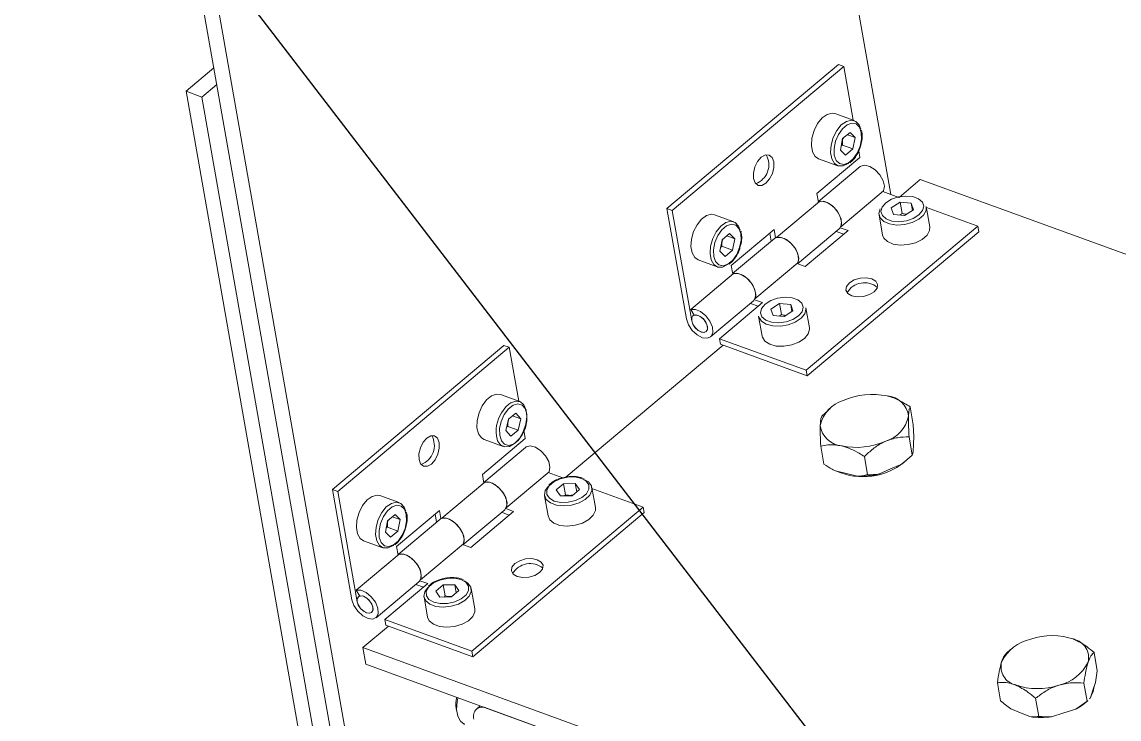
# Model space of a CAD drawing. Header units: millimetres. Extents: x 15 to 589, y 5 to 415.
# Drawn here: x 215.7 to 247.7, y 224.53 to 244.85 of the extents above; entities that cross this region are included whole.
import ezdxf

# ---------------------------------------------------------------- set-up
doc = ezdxf.new("R2010")
doc.units = ezdxf.units.MM
doc.dimstyles.new('SLDDIMSTYLE0', dxfattribs={"dimtxt": 0.18, "dimasz": 3.302, "dimexe": 0, "dimexo": 0.0625, "dimgap": 0, "dimtad": 0, "dimtih": 1, "dimtoh": 1, "dimdec": 0, "dimrnd": 1e-09, "dimzin": 0, "dimdsep": 46, "dimtxsty": 'Standard', "dimsah": 1, "dimcen": 0.09, "dimadec": 0, "dimazin": 0, "dimtfac": 3.302, "dimtdec": 0, "dimtofl": 0, "dimtmove": 0, "dimatfit": 3, "dimfxl": 1, "dimfrac": 2, "dimtolj": 1, "dimtzin": 0, "dimarcsym": 0})

msp = doc.modelspace()

# ---------------------------------------------------------------- linework, layer by layer
at = {"color": 7, "linetype": 'Continuous', "lineweight": 15}
for p, q in [((234.315, 278.01), (241.048, 239.816)), ((226.772, 212.465), (217.594, 264.531)), ((227.147, 212.78), (218.054, 264.364)), ((239.518, 243.609), (234.515, 239.41)), ((239.672, 243.553), (234.668, 239.354)), ((239.672, 243.553), (239.518, 243.609)), ((239.672, 243.553), (239.948, 241.985)), ((221.299, 243.512), (220.486, 242.829)), ((220.946, 242.661), (221.384, 243.029)), ((220.486, 242.829), (220.946, 242.661)), ((220.486, 242.829), (225.959, 211.782)), ((220.946, 242.661), (226.334, 212.097)), ((239.975, 241.975), (239.415, 242.179)), ((239.638, 241.448), (239.855, 241.63)), ((239.855, 241.63), (240.006, 241.48)), ((240.198, 241.66), (240.189, 241.698)), ((239.572, 241.116), (239.638, 241.448)), ((239.776, 241.563), (240.006, 241.48)), ((240.006, 241.48), (239.94, 241.147)), ((239.723, 240.966), (239.572, 241.116)), ((239.597, 241.237), (239.633, 241.259)), ((239.633, 241.259), (239.94, 241.147)), ((239.94, 241.147), (239.723, 240.966)), ((240.106, 241.09), (240.139, 240.899)), ((238.888, 239.85), (240.139, 240.899)), ((238.936, 240.863), (239.496, 240.66)), ((240.147, 240.636), (238.93, 239.614)), ((241.284, 239.737), (241.904, 240.257)), ((260.319, 233.555), (241.904, 240.257)), ((238.933, 239.598), (238.888, 239.85)), ((239.583, 238.876), (240.834, 239.925)), ((241.273, 239.734), (240.808, 239.904)), ((234.515, 239.41), (235.082, 236.194)), ((234.668, 239.354), (234.515, 239.41)), ((238.959, 239.619), (237.708, 238.57)), ((241.056, 239.431), (241.316, 239.593)), ((241.12, 239.24), (241.056, 239.431)), ((241.316, 239.593), (241.64, 239.564)), ((241.373, 239.271), (241.316, 239.593)), ((241.704, 239.373), (241.444, 239.211)), ((241.64, 239.564), (241.704, 239.373)), ((241.677, 239.356), (241.64, 239.564)), ((242.183, 238.88), (242.079, 239.467)), ((243.58, 238.895), (242.084, 239.439)), ((234.668, 239.354), (235.235, 236.138)), ((236.46, 239.025), (235.9, 239.229)), ((240.701, 239.224), (240.804, 238.637)), ((241.444, 239.211), (241.12, 239.24)), ((241.373, 239.271), (241.312, 239.223)), ((236.387, 237.75), (237.638, 238.8)), ((236.683, 238.711), (236.674, 238.748)), ((237.638, 238.8), (237.68, 238.559)), ((238.322, 237.799), (239.539, 238.82)), ((239.797, 238.766), (238.547, 237.717)), ((238.577, 234.696), (243.58, 238.895)), ((238.605, 234.535), (243.609, 238.734)), ((239.672, 238.661), (239.448, 238.743)), ((239.567, 238.85), (239.797, 238.766)), ((243.58, 238.895), (243.609, 238.734)), ((236.058, 238.166), (236.123, 238.498)), ((236.123, 238.498), (236.34, 238.68)), ((236.261, 238.614), (236.491, 238.53)), ((236.34, 238.68), (236.491, 238.53)), ((236.491, 238.53), (236.425, 238.198)), ((237.646, 238.536), (236.428, 237.515)), ((237.554, 238.46), (237.512, 238.695)), ((236.208, 238.016), (236.058, 238.166)), ((236.082, 238.288), (236.118, 238.31)), ((236.118, 238.31), (236.425, 238.198)), ((236.425, 238.198), (236.208, 238.016)), ((235.421, 237.914), (235.981, 237.71)), ((237.081, 236.776), (238.332, 237.826)), ((238.547, 237.717), (238.306, 237.804)), ((236.457, 237.52), (235.206, 236.47)), ((236.431, 237.498), (236.387, 237.75)), ((235.787, 235.671), (237.037, 236.721)), ((237.296, 236.667), (236.045, 235.617)), ((237.171, 236.562), (236.946, 236.644)), ((237.066, 236.751), (237.296, 236.667)), ((237.54, 236.479), (237.798, 236.643)), ((237.608, 236.289), (237.54, 236.479)), ((237.798, 236.643), (238.123, 236.616)), ((237.854, 236.321), (237.798, 236.643)), ((238.123, 236.616), (238.19, 236.425)), ((238.159, 236.406), (238.123, 236.616)), ((238.668, 235.931), (238.564, 236.518)), ((235.206, 236.47), (235.31, 236.304)), ((235.305, 236.311), (235.272, 236.284)), ((237.186, 236.274), (237.289, 235.687)), ((237.932, 236.262), (237.608, 236.289)), ((237.854, 236.321), (237.796, 236.273)), ((238.19, 236.425), (237.932, 236.262)), ((238.577, 234.696), (236.045, 235.617)), ((236.073, 235.457), (236.045, 235.617)), ((229.761, 235.421), (224.758, 231.222)), ((229.915, 235.365), (224.911, 231.166)), ((229.915, 235.365), (229.761, 235.421)), ((229.915, 235.365), (230.191, 233.797)), ((231.571, 231.586), (236.15, 235.429)), ((238.605, 234.535), (236.073, 235.457)), ((238.577, 234.696), (238.605, 234.535)), ((230.218, 233.787), (229.658, 233.991)), ((241.096, 233.899), (241.086, 233.903)), ((241.696, 233.104), (241.603, 233.633)), ((229.888, 233.272), (230.107, 233.443)), ((230.011, 233.368), (230.251, 233.281)), ((230.107, 233.443), (230.251, 233.281)), ((230.251, 233.281), (230.177, 232.948)), ((239.214, 233.523), (239.03, 233.363)), ((239.276, 233.584), (239.21, 233.528)), ((229.814, 232.94), (229.888, 233.272)), ((229.836, 233.04), (229.87, 233.06)), ((229.87, 233.06), (230.177, 232.948)), ((241.696, 233.104), (241.71, 232.765)), ((229.132, 231.662), (230.383, 232.712)), ((229.179, 232.676), (229.739, 232.472)), ((229.958, 232.778), (229.814, 232.94)), ((230.177, 232.948), (229.958, 232.778)), ((230.341, 232.947), (230.383, 232.712)), ((241.667, 232.225), (241.574, 232.754)), ((241.703, 232.545), (241.71, 232.765)), ((230.391, 232.448), (229.173, 231.427)), ((239.094, 231.956), (239.001, 232.485)), ((241.695, 232.326), (241.703, 232.545)), ((240.366, 231.651), (240.273, 232.18)), ((241.667, 232.225), (241.362, 231.962)), ((241.454, 232.033), (241.488, 232.061)), ((229.826, 230.688), (231.077, 231.738)), ((231.473, 231.562), (231.051, 231.716)), ((239.433, 231.76), (239.751, 231.684)), ((239.751, 231.684), (240.069, 231.608)), ((240.712, 231.676), (241.037, 231.819)), ((241.037, 231.819), (241.362, 231.962)), ((229.202, 231.432), (227.951, 230.382)), ((229.176, 231.41), (229.132, 231.662)), ((231.285, 231.207), (231.501, 231.389)), ((231.501, 231.389), (231.84, 231.396)), ((231.558, 231.067), (231.501, 231.389)), ((231.84, 231.396), (231.962, 231.221)), ((231.882, 231.155), (231.84, 231.396)), ((232.095, 231.536), (232.077, 231.544)), ((224.758, 231.222), (225.325, 228.006)), ((224.911, 231.166), (224.758, 231.222)), ((224.911, 231.166), (225.478, 227.95)), ((226.703, 230.838), (226.143, 231.042)), ((231.407, 231.032), (231.285, 231.207)), ((231.745, 231.04), (231.407, 231.032)), ((231.558, 231.067), (231.53, 231.035)), ((231.962, 231.221), (231.745, 231.04)), ((232.426, 230.693), (232.323, 231.28)), ((233.824, 230.707), (232.327, 231.251)), ((230.944, 231.036), (231.047, 230.45)), ((226.367, 230.311), (226.583, 230.493)), ((226.504, 230.426), (226.734, 230.342)), ((226.583, 230.493), (226.734, 230.342)), ((226.63, 229.563), (227.881, 230.612)), ((226.927, 230.523), (226.917, 230.561)), ((227.797, 230.272), (227.756, 230.507)), ((227.881, 230.612), (227.923, 230.371)), ((228.565, 229.611), (229.782, 230.632)), ((230.041, 230.579), (228.79, 229.529)), ((228.82, 226.508), (233.824, 230.707)), ((228.849, 226.347), (233.852, 230.546)), ((229.916, 230.474), (229.691, 230.556)), ((229.811, 230.663), (230.041, 230.579)), ((233.824, 230.707), (233.852, 230.546)), ((226.301, 229.979), (226.367, 230.311)), ((226.325, 230.1), (226.361, 230.122)), ((226.361, 230.122), (226.668, 230.01)), ((226.734, 230.342), (226.668, 230.01)), ((227.889, 230.349), (226.671, 229.327)), ((226.452, 229.828), (226.301, 229.979)), ((226.668, 230.01), (226.452, 229.828)), ((225.664, 229.726), (226.224, 229.522)), ((226.674, 229.311), (226.63, 229.563)), ((227.324, 228.588), (228.575, 229.638)), ((228.79, 229.529), (228.549, 229.617)), ((226.7, 229.332), (225.449, 228.283)), ((226.03, 227.483), (227.281, 228.533)), ((227.539, 228.479), (226.288, 227.43)), ((227.309, 228.563), (227.539, 228.479)), ((228.58, 228.586), (228.562, 228.594)), ((225.449, 228.283), (225.553, 228.116)), ((227.414, 228.374), (227.189, 228.456)), ((227.77, 228.258), (227.986, 228.439)), ((227.892, 228.083), (227.77, 228.258)), ((227.986, 228.439), (228.325, 228.446)), ((228.043, 228.118), (227.986, 228.439)), ((228.447, 228.272), (228.23, 228.09)), ((228.325, 228.446), (228.447, 228.272)), ((228.367, 228.205), (228.325, 228.446)), ((228.911, 227.743), (228.808, 228.33)), ((225.548, 228.124), (225.516, 228.096)), ((227.429, 228.087), (227.532, 227.5)), ((228.23, 228.09), (227.892, 228.083)), ((228.043, 228.118), (228.015, 228.085)), ((225.643, 226.611), (226.393, 227.241)), ((228.82, 226.508), (226.288, 227.43)), ((226.316, 227.269), (226.288, 227.43)), ((228.849, 226.347), (226.316, 227.269)), ((225.643, 226.611), (244.058, 219.909)), ((225.643, 226.611), (225.728, 226.129)), ((246.349, 226.87), (246.348, 226.871)), ((228.82, 226.508), (228.849, 226.347)), ((244.538, 226.552), (244.431, 226.462)), ((247.066, 225.939), (246.973, 226.468)), ((225.728, 226.129), (244.143, 219.426)), ((247.066, 225.939), (247.013, 225.597)), ((244.247, 225.057), (244.154, 225.586)), ((246.769, 225.047), (246.676, 225.575)), ((246.864, 225.151), (246.938, 225.374)), ((246.938, 225.374), (247.013, 225.597)), ((245.359, 224.605), (245.266, 225.134)), ((246.769, 225.047), (246.437, 224.817)), ((246.716, 225.001), (246.789, 225.062)), ((246.786, 225.065), (246.769, 225.047)), ((228.368, 224.837), (228.391, 224.708)), ((229.067, 224.913), (228.957, 224.821)), ((243.682, 219.594), (229.257, 224.844)), ((244.546, 224.825), (244.824, 224.712)), ((244.824, 224.712), (245.102, 224.599)), ((245.733, 224.597), (246.085, 224.707)), ((246.085, 224.707), (246.437, 224.817))]:
    msp.add_line(p, q, dxfattribs=at)
at = {"color": 7, "linetype": 'Continuous', "lineweight": 15, "flags": 128}
for points in [[(239.415, 242.179), (239.332, 242.193), (239.187, 242.157), (239.04, 242.052), (238.909, 241.889), (238.806, 241.686), (238.743, 241.466), (238.727, 241.251), (238.76, 241.066), (238.837, 240.93), (238.936, 240.863)], [(240.165, 241.725), (240.117, 241.848), (240.02, 241.953), (239.892, 241.989), (239.747, 241.953), (239.6, 241.848), (239.469, 241.685), (239.366, 241.483), (239.303, 241.262), (239.287, 241.048), (239.32, 240.862), (239.398, 240.726), (239.512, 240.654), (239.65, 240.654), (239.798, 240.726), (239.812, 240.736)], [(240.183, 241.628), (240.129, 241.782), (240.034, 241.877), (239.909, 241.902), (239.77, 241.854), (239.633, 241.739), (239.515, 241.571), (239.43, 241.37), (239.388, 241.16), (239.395, 240.967), (239.449, 240.814), (239.545, 240.719), (239.669, 240.694), (239.809, 240.742), (239.946, 240.856), (240.063, 241.024), (240.148, 241.225), (240.19, 241.435), (240.183, 241.628)], [(237.266, 240.907), (237.384, 240.972), (237.494, 240.97), (237.579, 240.901), (237.627, 240.776), (237.63, 240.612), (237.588, 240.436), (237.507, 240.274), (237.399, 240.151), (237.282, 240.085), (237.172, 240.087), (237.087, 240.156), (237.039, 240.282), (237.036, 240.446), (237.078, 240.622), (237.159, 240.784), (237.266, 240.907)], [(240.147, 240.636), (240.164, 240.648), (240.284, 240.678), (240.434, 240.64), (240.59, 240.539), (240.726, 240.393), (240.82, 240.223), (240.858, 240.059), (240.834, 239.925)], [(240.791, 239.455), (240.756, 239.325), (240.797, 239.204), (240.907, 239.107), (241.075, 239.046), (241.279, 239.028), (241.496, 239.054), (241.698, 239.123), (241.863, 239.225), (241.969, 239.349), (242.004, 239.479), (241.963, 239.6), (241.853, 239.697), (241.685, 239.758), (241.481, 239.776), (241.264, 239.75), (241.062, 239.681), (240.897, 239.579), (240.791, 239.455)], [(239.583, 238.876), (239.608, 239.009), (239.57, 239.173), (239.475, 239.343), (239.339, 239.49), (239.183, 239.59), (239.033, 239.629), (238.931, 239.609)], [(238.959, 239.619), (239.094, 239.621), (239.25, 239.555), (239.4, 239.432), (239.521, 239.272), (239.593, 239.102), (239.605, 238.947), (239.554, 238.834), (239.539, 238.82)], [(240.736, 239.405), (240.697, 239.268), (240.733, 239.139), (240.84, 239.033), (241.007, 238.961), (241.216, 238.93), (241.443, 238.945), (241.664, 239.003), (241.856, 239.098), (241.997, 239.22), (242.073, 239.355), (242.079, 239.467)], [(235.9, 239.229), (235.817, 239.244), (235.672, 239.207), (235.525, 239.102), (235.394, 238.939), (235.291, 238.737), (235.228, 238.516), (235.212, 238.302), (235.245, 238.117), (235.323, 237.981), (235.421, 237.914)], [(236.65, 238.776), (236.602, 238.898), (236.505, 239.003), (236.377, 239.04), (236.232, 239.004), (236.085, 238.898), (235.954, 238.736), (235.851, 238.533), (235.788, 238.312), (235.772, 238.098), (235.805, 237.913), (235.883, 237.777), (235.997, 237.705), (236.136, 237.705), (236.283, 237.776), (236.297, 237.786)], [(236.668, 238.679), (236.614, 238.832), (236.519, 238.927), (236.394, 238.952), (236.255, 238.904), (236.118, 238.79), (236, 238.622), (235.915, 238.42), (235.873, 238.211), (235.88, 238.017), (235.934, 237.864), (236.03, 237.769), (236.155, 237.744), (236.294, 237.792), (236.431, 237.907), (236.549, 238.075), (236.633, 238.276), (236.675, 238.486), (236.668, 238.679)], [(240.804, 238.637), (240.837, 238.552), (240.944, 238.446), (241.111, 238.374), (241.319, 238.343), (241.546, 238.358), (241.768, 238.416), (241.96, 238.511), (242.101, 238.633), (242.176, 238.768), (242.183, 238.88)], [(237.646, 238.536), (237.662, 238.548), (237.782, 238.579), (237.932, 238.541), (238.088, 238.44), (238.224, 238.293), (238.319, 238.124), (238.357, 237.959), (238.332, 237.826)], [(238.316, 237.801), (238.354, 237.897), (238.342, 238.052), (238.27, 238.223), (238.149, 238.382), (237.999, 238.505), (237.843, 238.571), (237.708, 238.57)], [(237.081, 236.776), (237.106, 236.909), (237.068, 237.074), (236.973, 237.243), (236.837, 237.39), (236.681, 237.491), (236.531, 237.529), (236.429, 237.509)], [(236.457, 237.52), (236.592, 237.521), (236.748, 237.455), (236.898, 237.333), (237.019, 237.173), (237.091, 237.002), (237.103, 236.848), (237.052, 236.735), (237.037, 236.721)], [(240.557, 236.985), (240.417, 236.901), (240.243, 236.849), (240.063, 236.838), (239.902, 236.87), (239.787, 236.939), (239.733, 237.035), (239.751, 237.143), (239.836, 237.248), (239.976, 237.332), (240.149, 237.384), (240.33, 237.394), (240.49, 237.363), (240.606, 237.294), (240.659, 237.198), (240.642, 237.089), (240.557, 236.985)], [(238.456, 236.403), (238.489, 236.533), (238.446, 236.653), (238.333, 236.749), (238.164, 236.809), (237.959, 236.826), (237.743, 236.798), (237.541, 236.728), (237.378, 236.625), (237.274, 236.501), (237.242, 236.371), (237.284, 236.251), (237.397, 236.155), (237.566, 236.095), (237.771, 236.078), (237.988, 236.106), (238.189, 236.176), (238.352, 236.279), (238.456, 236.403)], [(238.531, 236.342), (238.568, 236.479), (238.564, 236.518)], [(235.082, 236.194), (235.14, 236.024), (235.252, 235.86), (235.397, 235.726), (235.554, 235.646), (235.696, 235.631), (235.801, 235.685), (235.852, 235.798), (235.841, 235.952), (235.769, 236.123), (235.648, 236.283), (235.497, 236.406), (235.342, 236.472), (235.206, 236.47)], [(235.423, 236.295), (235.514, 236.245), (235.598, 236.165), (235.662, 236.069), (235.695, 235.97), (235.694, 235.884), (235.658, 235.824), (235.593, 235.799), (235.508, 235.813), (235.416, 235.863), (235.333, 235.943), (235.269, 236.039), (235.235, 236.138), (235.236, 236.224), (235.272, 236.284), (235.338, 236.309), (235.423, 236.295)], [(235.235, 236.138), (235.27, 236.036), (235.337, 235.937), (235.424, 235.857), (235.518, 235.809), (235.604, 235.8), (235.667, 235.833), (235.697, 235.9), (235.69, 235.993), (235.647, 236.096), (235.575, 236.191), (235.484, 236.265), (235.391, 236.305), (235.31, 236.304)], [(237.186, 236.274), (237.192, 236.247), (237.267, 236.129), (237.408, 236.04), (237.6, 235.989), (237.821, 235.983), (238.048, 236.021), (238.257, 236.1), (238.424, 236.211), (238.531, 236.342)], [(238.635, 235.755), (238.671, 235.892), (238.668, 235.931)], [(237.289, 235.687), (237.296, 235.66), (237.371, 235.542), (237.512, 235.453), (237.703, 235.402), (237.925, 235.396), (238.152, 235.434), (238.36, 235.513), (238.527, 235.624), (238.635, 235.755)], [(229.658, 233.991), (229.545, 234.004), (229.399, 233.953), (229.254, 233.834), (229.127, 233.661)], [(229.127, 233.661), (229.032, 233.453), (228.979, 233.232), (228.973, 233.022), (229.016, 232.845), (229.102, 232.722), (229.179, 232.676)], [(229.56, 232.685), (229.576, 232.641), (229.662, 232.518), (229.783, 232.461), (229.925, 232.476), (230.072, 232.562), (230.21, 232.71), (230.322, 232.903), (230.397, 233.121), (230.427, 233.339), (230.409, 233.535), (230.343, 233.687), (230.238, 233.779), (230.105, 233.8), (229.959, 233.749), (229.904, 233.712)], [(229.77, 233.405), (229.681, 233.207), (229.634, 232.997), (229.635, 232.8), (229.684, 232.641), (229.775, 232.539), (229.897, 232.505), (230.036, 232.545), (230.174, 232.652), (230.295, 232.815), (230.384, 233.014), (230.431, 233.224), (230.43, 233.42), (230.381, 233.579), (230.29, 233.681), (230.168, 233.715), (230.029, 233.676), (229.891, 233.568), (229.77, 233.405)], [(227.509, 232.719), (227.627, 232.785), (227.737, 232.783), (227.822, 232.714), (227.87, 232.588), (227.873, 232.424), (227.831, 232.248), (227.75, 232.086), (227.643, 231.963), (227.525, 231.898), (227.415, 231.9), (227.33, 231.969), (227.282, 232.095), (227.279, 232.258), (227.321, 232.434), (227.402, 232.596), (227.509, 232.719)], [(230.391, 232.448), (230.407, 232.46), (230.527, 232.491), (230.677, 232.452), (230.833, 232.352), (230.969, 232.205), (231.064, 232.036), (231.102, 231.871), (231.077, 231.738)], [(241.454, 232.033), (241.418, 232.004), (241.362, 231.962)], [(229.826, 230.688), (229.851, 230.821), (229.813, 230.986), (229.718, 231.155), (229.582, 231.302), (229.426, 231.403), (229.276, 231.441), (229.174, 231.421)], [(229.202, 231.432), (229.337, 231.433), (229.493, 231.367), (229.643, 231.244), (229.764, 231.085), (229.836, 230.914), (229.848, 230.759), (229.797, 230.646), (229.782, 230.632)], [(231.056, 231.316), (230.965, 231.189), (230.941, 231.053), (230.992, 230.928), (231.113, 230.828), (231.29, 230.763), (231.504, 230.742), (231.732, 230.765), (231.949, 230.831), (232.132, 230.933), (232.261, 231.059), (232.322, 231.195), (232.309, 231.328), (232.222, 231.442), (232.115, 231.507)], [(232.017, 231.545), (231.828, 231.585), (231.614, 231.581), (231.402, 231.532), (231.216, 231.445), (231.079, 231.33), (231.008, 231.201), (231.011, 231.074), (231.088, 230.964), (231.229, 230.884), (231.418, 230.843), (231.632, 230.848), (231.845, 230.897), (232.031, 230.984), (232.168, 231.098), (232.239, 231.227), (232.236, 231.354), (232.159, 231.465), (232.017, 231.545)], [(226.143, 231.042), (226.06, 231.056), (225.915, 231.02), (225.769, 230.915), (225.637, 230.752), (225.534, 230.549), (225.471, 230.329), (225.455, 230.114), (225.488, 229.929), (225.566, 229.793), (225.664, 229.726)], [(226.893, 230.588), (226.846, 230.71), (226.748, 230.816), (226.62, 230.852), (226.475, 230.816), (226.329, 230.711), (226.197, 230.548), (226.094, 230.345), (226.032, 230.125), (226.016, 229.91), (226.048, 229.725), (226.126, 229.589), (226.24, 229.517), (226.379, 229.517), (226.527, 229.589), (226.54, 229.599)], [(226.912, 230.491), (226.857, 230.644), (226.762, 230.739), (226.637, 230.765), (226.498, 230.717), (226.361, 230.602), (226.243, 230.434), (226.158, 230.233), (226.117, 230.023), (226.123, 229.83), (226.178, 229.677), (226.273, 229.582), (226.398, 229.556), (226.537, 229.604), (226.674, 229.719), (226.792, 229.887), (226.877, 230.088), (226.918, 230.298), (226.912, 230.491)], [(231.047, 230.45), (231.096, 230.341), (231.216, 230.241), (231.393, 230.176), (231.607, 230.155), (231.835, 230.178), (232.053, 230.244), (232.236, 230.346), (232.365, 230.472), (232.426, 230.608), (232.426, 230.693)], [(227.889, 230.349), (227.905, 230.361), (228.025, 230.391), (228.175, 230.353), (228.331, 230.252), (228.467, 230.106), (228.562, 229.936), (228.6, 229.771), (228.575, 229.638)], [(228.56, 229.613), (228.597, 229.71), (228.586, 229.864), (228.514, 230.035), (228.393, 230.195), (228.242, 230.317), (228.087, 230.383), (227.951, 230.382)], [(227.324, 228.588), (227.349, 228.722), (227.311, 228.886), (227.216, 229.056), (227.08, 229.203), (226.925, 229.303), (226.774, 229.342), (226.672, 229.322)], [(226.7, 229.332), (226.836, 229.334), (226.991, 229.268), (227.142, 229.145), (227.263, 228.985), (227.335, 228.814), (227.346, 228.66), (227.295, 228.547), (227.281, 228.533)], [(230.8, 228.797), (230.66, 228.713), (230.487, 228.661), (230.306, 228.651), (230.146, 228.682), (230.03, 228.751), (229.977, 228.847), (229.994, 228.956), (230.079, 229.06), (230.219, 229.144), (230.392, 229.196), (230.573, 229.207), (230.733, 229.175), (230.849, 229.106), (230.902, 229.01), (230.885, 228.902), (230.8, 228.797)], [(227.541, 228.367), (227.45, 228.24), (227.427, 228.103), (227.478, 227.978), (227.598, 227.878), (227.775, 227.814), (227.989, 227.792), (228.217, 227.816), (228.434, 227.882), (228.617, 227.983), (228.746, 228.109), (228.807, 228.246), (228.794, 228.378), (228.707, 228.492), (228.6, 228.558)], [(228.502, 228.595), (228.313, 228.636), (228.099, 228.631), (227.887, 228.582), (227.701, 228.495), (227.564, 228.38), (227.493, 228.252), (227.496, 228.124), (227.573, 228.014), (227.714, 227.934), (227.903, 227.894), (228.117, 227.898), (228.33, 227.947), (228.516, 228.034), (228.653, 228.149), (228.724, 228.278), (228.721, 228.405), (228.644, 228.515), (228.502, 228.595)], [(225.325, 228.006), (225.384, 227.837), (225.495, 227.672), (225.641, 227.539), (225.797, 227.458), (225.939, 227.444), (226.045, 227.497), (226.095, 227.61), (226.084, 227.765), (226.012, 227.936), (225.891, 228.095), (225.74, 228.218), (225.585, 228.284), (225.449, 228.283)], [(225.666, 228.108), (225.757, 228.057), (225.841, 227.978), (225.905, 227.881), (225.939, 227.783), (225.937, 227.697), (225.901, 227.637), (225.836, 227.611), (225.751, 227.625), (225.66, 227.676), (225.576, 227.755), (225.512, 227.851), (225.478, 227.95), (225.48, 228.036), (225.516, 228.096), (225.581, 228.121), (225.666, 228.108)], [(225.478, 227.95), (225.514, 227.849), (225.58, 227.75), (225.668, 227.67), (225.762, 227.622), (225.847, 227.613), (225.91, 227.645), (225.941, 227.713), (225.934, 227.805), (225.89, 227.908), (225.818, 228.004), (225.728, 228.077), (225.634, 228.117), (225.553, 228.116)], [(227.532, 227.5), (227.581, 227.391), (227.701, 227.291), (227.878, 227.227), (228.092, 227.205), (228.32, 227.229), (228.538, 227.295), (228.721, 227.396), (228.85, 227.522), (228.911, 227.659), (228.911, 227.743)], [(246.972, 225.474), (246.946, 225.331), (246.877, 225.188)], [(228.415, 225.15), (228.391, 225.029), (228.379, 224.809), (228.413, 224.617), (228.489, 224.47), (228.601, 224.383), (228.617, 224.376)]]:
    msp.add_lwpolyline(points, dxfattribs=at)
at = {"color": 8, "linetype": 'Continuous', "lineweight": 15, "flags": 128}
msp.add_lwpolyline([(229.904, 233.712), (229.814, 233.63), (229.687, 233.457)], dxfattribs=at)
at = {"color": 7, "linetype": 'Continuous', "lineweight": 15}
for centre, radius, start, end in [((236.897, 240.687), 0.589, 290.4218, 29.5782), ((240.277, 236.66), 0.589, 50.4092, 149.5854), ((240.504, 231.888), 2.104, 78.072, 113.88), ((240.889, 233.273), 0.676, 7.0046, 85.7883), ((239.932, 232.888), 0.966, 106.8533, 168.1773), ((240.615, 233.553), 0.966, 286.8533, 348.1773), ((239.658, 233.168), 0.676, 187.0046, 265.7883), ((227.141, 232.5), 0.589, 290.4218, 29.5782), ((240.043, 234.553), 2.104, 258.072, 293.88), ((241.252, 232.517), 0.458, 346.7914, 9.6804), ((240.23, 233.519), 1.926, 246.4001, 308.8248), ((240.155, 233.889), 2.283, 267.8253, 284.1267), ((230.52, 228.472), 0.589, 50.4092, 149.5854), ((245.75, 225.012), 1.95, 70.9075, 108.6272), ((245.398, 225.634), 1.256, 102.457, 153.539), ((246.263, 226.32), 0.55, 345.6407, 76.8155), ((244.807, 226.057), 0.55, 165.6407, 256.8155), ((245.671, 226.743), 1.256, 282.457, 333.539), ((245.319, 227.365), 1.95, 250.9075, 288.6272), ((229.173, 224.967), 0.816, 166.125, 189.2102), ((245.729, 226.193), 1.548, 297.2191, 309.5953), ((229.129, 224.615), 0.262, 60.786, 199.2033), ((245.426, 226.688), 2.114, 261.1857, 278.349)]:
    msp.add_arc(centre, radius, start, end, dxfattribs=at)
at = {"color": 8, "linetype": 'Continuous', "lineweight": 15}
msp.add_arc((230.544, 232.919), 1.012, 147.855, 193.3733, dxfattribs=at)
at = {"color": 7, "linetype": 'Continuous', "lineweight": 15}
for points, knots in [([(240.157, 241.218), (240.173, 241.275), (240.208, 241.4), (240.214, 241.543), (240.204, 241.619), (240.201, 241.635)], [0, 0, 0, 0, 0.400836, 0.872527, 1, 1, 1, 1]), ([(239.633, 241.259), (239.631, 241.323), (239.629, 241.394), (239.652, 241.455), (239.654, 241.461)], [0, 0, 0, 0, 0.911269, 1, 1, 1, 1]), ([(239.846, 240.743), (239.881, 240.772), (239.963, 240.837), (240.066, 240.994), (240.137, 241.13), (240.155, 241.208), (240.157, 241.218)], [0, 0, 0, 0, 0.262754, 0.606574, 0.949858, 1, 1, 1, 1]), ([(241.493, 239.242), (241.492, 239.242), (241.452, 239.243), (241.412, 239.258), (241.373, 239.271)], [0, 0, 0, 0, 0.045509, 1, 1, 1, 1]), ([(236.118, 238.31), (236.116, 238.374), (236.115, 238.444), (236.137, 238.506), (236.139, 238.511)], [0, 0, 0, 0, 0.911269, 1, 1, 1, 1]), ([(236.642, 238.268), (236.658, 238.325), (236.694, 238.451), (236.699, 238.593), (236.689, 238.67), (236.686, 238.686)], [0, 0, 0, 0, 0.400836, 0.872527, 1, 1, 1, 1]), ([(236.331, 237.794), (236.366, 237.822), (236.448, 237.888), (236.551, 238.044), (236.622, 238.181), (236.64, 238.258), (236.642, 238.268)], [0, 0, 0, 0, 0.262754, 0.606574, 0.949858, 1, 1, 1, 1]), ([(237.985, 236.295), (237.958, 236.298), (237.915, 236.302), (237.871, 236.316), (237.854, 236.321)], [0, 0, 0, 0, 0.614449, 1, 1, 1, 1]), ([(241.603, 233.633), (241.551, 233.666), (241.347, 233.797), (241.117, 233.903), (240.949, 233.944), (240.939, 233.947)], [0, 0, 0, 0, 0.2405881, 0.9527576, 1, 1, 1, 1]), ([(241.56, 233.355), (241.564, 233.423), (241.573, 233.558), (241.593, 233.608), (241.603, 233.633)], [0, 0, 0, 0, 0.503997, 1, 1, 1, 1]), ([(229.87, 233.06), (229.87, 233.124), (229.871, 233.203), (229.898, 233.271), (229.904, 233.284)], [0, 0, 0, 0, 0.812148, 1, 1, 1, 1]), ([(239.03, 233.363), (239.021, 233.341), (239.004, 233.296), (238.991, 233.188), (238.987, 233.104), (238.987, 233.086)], [0, 0, 0, 0, 0.432383, 0.879551, 1, 1, 1, 1]), ([(241.574, 232.754), (241.569, 232.852), (241.56, 233.051), (241.557, 233.247), (241.559, 233.336), (241.56, 233.355)], [0, 0, 0, 0, 0.432383, 0.879551, 1, 1, 1, 1]), ([(238.987, 233.086), (238.986, 232.999), (238.984, 232.827), (238.995, 232.598), (239.001, 232.485)], [0, 0, 0, 0, 0.503997, 1, 1, 1, 1]), ([(240.895, 232.629), (241.011, 232.67), (241.241, 232.751), (241.464, 232.753), (241.574, 232.754)], [0, 0, 0, 0, 0.503997, 1, 1, 1, 1]), ([(239.001, 232.485), (239.069, 232.501), (239.253, 232.543), (239.471, 232.513), (239.608, 232.494)], [0, 0, 0, 0, 0.371084, 1, 1, 1, 1]), ([(239.608, 232.494), (239.619, 232.491), (239.786, 232.45), (240.016, 232.344), (240.221, 232.213), (240.273, 232.18)], [0, 0, 0, 0, 0.047242, 0.759412, 1, 1, 1, 1]), ([(240.273, 232.18), (240.355, 232.257), (240.523, 232.414), (240.74, 232.557), (240.868, 232.616), (240.895, 232.629)], [0, 0, 0, 0, 0.432383, 0.879551, 1, 1, 1, 1]), ([(241.695, 232.326), (241.695, 232.324), (241.687, 232.277), (241.677, 232.251), (241.667, 232.225)], [0, 0, 0, 0, 0.038997, 1, 1, 1, 1]), ([(239.433, 231.76), (239.401, 231.777), (239.286, 231.834), (239.174, 231.905), (239.094, 231.956)], [0, 0, 0, 0, 0.282256, 1, 1, 1, 1]), ([(231.477, 231.563), (231.435, 231.553), (231.325, 231.526), (231.179, 231.452), (231.103, 231.381), (231.07, 231.35)], [0, 0, 0, 0, 0.257339, 0.674389, 1, 1, 1, 1]), ([(232.051, 231.554), (232.021, 231.564), (231.932, 231.592), (231.764, 231.607), (231.594, 231.598), (231.502, 231.571), (231.477, 231.563)], [0, 0, 0, 0, 0.182035, 0.525931, 0.86943, 1, 1, 1, 1]), ([(240.366, 231.651), (240.322, 231.641), (240.227, 231.618), (240.124, 231.612), (240.069, 231.608)], [0, 0, 0, 0, 0.464966, 1, 1, 1, 1]), ([(240.712, 231.676), (240.708, 231.675), (240.59, 231.654), (240.476, 231.653), (240.366, 231.651)], [0, 0, 0, 0, 0.038997, 1, 1, 1, 1]), ([(231.747, 231.053), (231.738, 231.052), (231.677, 231.042), (231.613, 231.056), (231.558, 231.067)], [0, 0, 0, 0, 0.152743, 1, 1, 1, 1]), ([(226.885, 230.08), (226.901, 230.138), (226.937, 230.263), (226.942, 230.406), (226.932, 230.482), (226.93, 230.498)], [0, 0, 0, 0, 0.400836, 0.872527, 1, 1, 1, 1]), ([(226.361, 230.122), (226.36, 230.186), (226.358, 230.257), (226.38, 230.318), (226.382, 230.324)], [0, 0, 0, 0, 0.911269, 1, 1, 1, 1]), ([(226.574, 229.606), (226.61, 229.634), (226.691, 229.7), (226.794, 229.856), (226.865, 229.993), (226.883, 230.07), (226.885, 230.08)], [0, 0, 0, 0, 0.2627535, 0.6065735, 0.9498577, 1, 1, 1, 1]), ([(227.962, 228.614), (227.92, 228.603), (227.81, 228.576), (227.664, 228.502), (227.588, 228.431), (227.555, 228.4)], [0, 0, 0, 0, 0.2573389, 0.6743888, 1, 1, 1, 1]), ([(228.536, 228.605), (228.506, 228.615), (228.417, 228.643), (228.249, 228.658), (228.079, 228.649), (227.987, 228.621), (227.962, 228.614)], [0, 0, 0, 0, 0.182035, 0.525931, 0.86943, 1, 1, 1, 1]), ([(228.249, 228.106), (228.234, 228.103), (228.168, 228.092), (228.098, 228.106), (228.043, 228.118)], [0, 0, 0, 0, 0.226221, 1, 1, 1, 1]), ([(246.388, 226.855), (246.379, 226.86), (246.366, 226.866), (246.354, 226.867), (246.35, 226.868)], [0, 0, 0, 0, 0.691821, 1, 1, 1, 1]), ([(246.973, 226.468), (246.902, 226.528), (246.711, 226.69), (246.513, 226.791), (246.388, 226.855)], [0, 0, 0, 0, 0.371084, 1, 1, 1, 1]), ([(244.433, 226.46), (244.412, 226.441), (244.364, 226.398), (244.31, 226.297), (244.28, 226.212), (244.274, 226.194)], [0, 0, 0, 0, 0.3721579, 0.8667705, 1, 1, 1, 1]), ([(246.796, 226.183), (246.824, 226.253), (246.879, 226.39), (246.942, 226.442), (246.973, 226.468)], [0, 0, 0, 0, 0.503997, 1, 1, 1, 1]), ([(244.274, 226.194), (244.25, 226.106), (244.201, 225.931), (244.169, 225.7), (244.154, 225.586)], [0, 0, 0, 0, 0.503997, 1, 1, 1, 1]), ([(246.676, 225.575), (246.689, 225.674), (246.717, 225.875), (246.761, 226.073), (246.79, 226.164), (246.796, 226.183)], [0, 0, 0, 0, 0.432383, 0.879551, 1, 1, 1, 1]), ([(244.154, 225.586), (244.192, 225.59), (244.343, 225.609), (244.526, 225.583), (244.672, 225.525), (244.681, 225.522)], [0, 0, 0, 0, 0.2405881, 0.9527576, 1, 1, 1, 1]), ([(244.681, 225.522), (244.806, 225.458), (245.004, 225.356), (245.195, 225.194), (245.266, 225.134)], [0, 0, 0, 0, 0.628916, 1, 1, 1, 1]), ([(245.266, 225.134), (245.356, 225.202), (245.539, 225.341), (245.774, 225.46), (245.913, 225.507), (245.942, 225.517)], [0, 0, 0, 0, 0.432383, 0.879551, 1, 1, 1, 1]), ([(245.942, 225.517), (246.068, 225.546), (246.317, 225.604), (246.557, 225.585), (246.676, 225.575)], [0, 0, 0, 0, 0.503997, 1, 1, 1, 1]), ([(244.546, 224.825), (244.492, 224.863), (244.391, 224.934), (244.293, 225.018), (244.247, 225.057)], [0, 0, 0, 0, 0.535034, 1, 1, 1, 1]), ([(246.864, 225.151), (246.863, 225.149), (246.853, 225.134), (246.843, 225.125), (246.834, 225.117)], [0, 0, 0, 0, 0.123458, 1, 1, 1, 1]), ([(245.359, 224.605), (245.3, 224.599), (245.218, 224.589), (245.127, 224.597), (245.102, 224.599)], [0, 0, 0, 0, 0.717744, 1, 1, 1, 1]), ([(245.733, 224.597), (245.728, 224.596), (245.601, 224.587), (245.478, 224.597), (245.359, 224.605)], [0, 0, 0, 0, 0.038997, 1, 1, 1, 1])]:
    msp.add_open_spline(points, degree=3, knots=knots, dxfattribs=at)

# ---------------------------------------------------------------- leaders
at = {"color": 7, "linetype": 'Continuous', "lineweight": 0}
msp.add_leader([(243.951, 217.305), (148.797, 341.046)], dimstyle='SLDDIMSTYLE0', dxfattribs=at)

doc.saveas('drawing.dxf')
